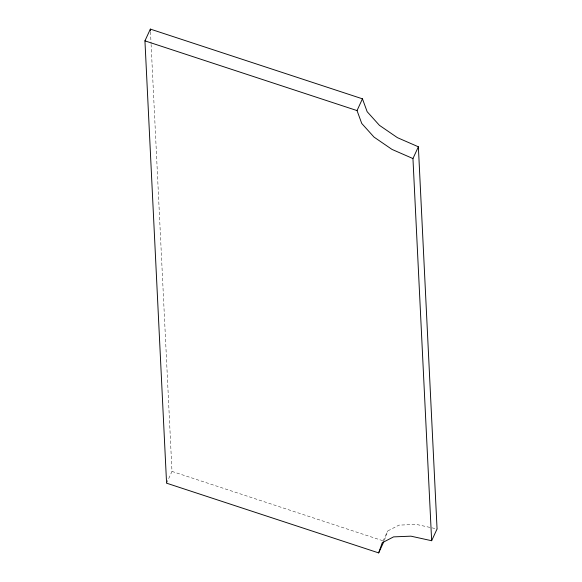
<?xml version="1.0" encoding="UTF-8"?>
<svg xmlns="http://www.w3.org/2000/svg" width="582" height="582" viewBox="0 0 582 582"><rect width="100%" height="100%" fill="white"/><g stroke="black" fill="none" stroke-linecap="round" stroke-linejoin="round"><path stroke-width="0.44" stroke-dasharray="2.91 2.18" d="M384.375 540.3L387.663 530.995L398.99 525.124L416.334 524.411L437.06 528.973M166.576 483.176L171.988 471.42L151.109 44.538M382.971 541.187L387.663 530.995M171.988 471.42L383.218 540.86M150.491 31.828L151.065 43.635"/><path stroke-width="0.87" d="M378.664 552.9L382.243 542.759L393.57 536.88L410.921 536.168L431.648 540.729L437.06 528.973L418.371 146.795L397.419 137.658L379.435 125.334L367.155 111.693L362.448 98.824L150.352 29.1L144.94 40.856L166.576 483.176L378.664 552.9L383.72 541.929M431.648 540.729L412.951 158.551L392.006 149.414L374.015 137.09L361.735 123.449L357.028 110.58L362.448 98.824M412.951 158.551L418.371 146.795M144.94 40.856L357.028 110.58M150.352 29.1L150.447 30.919"/></g></svg>
